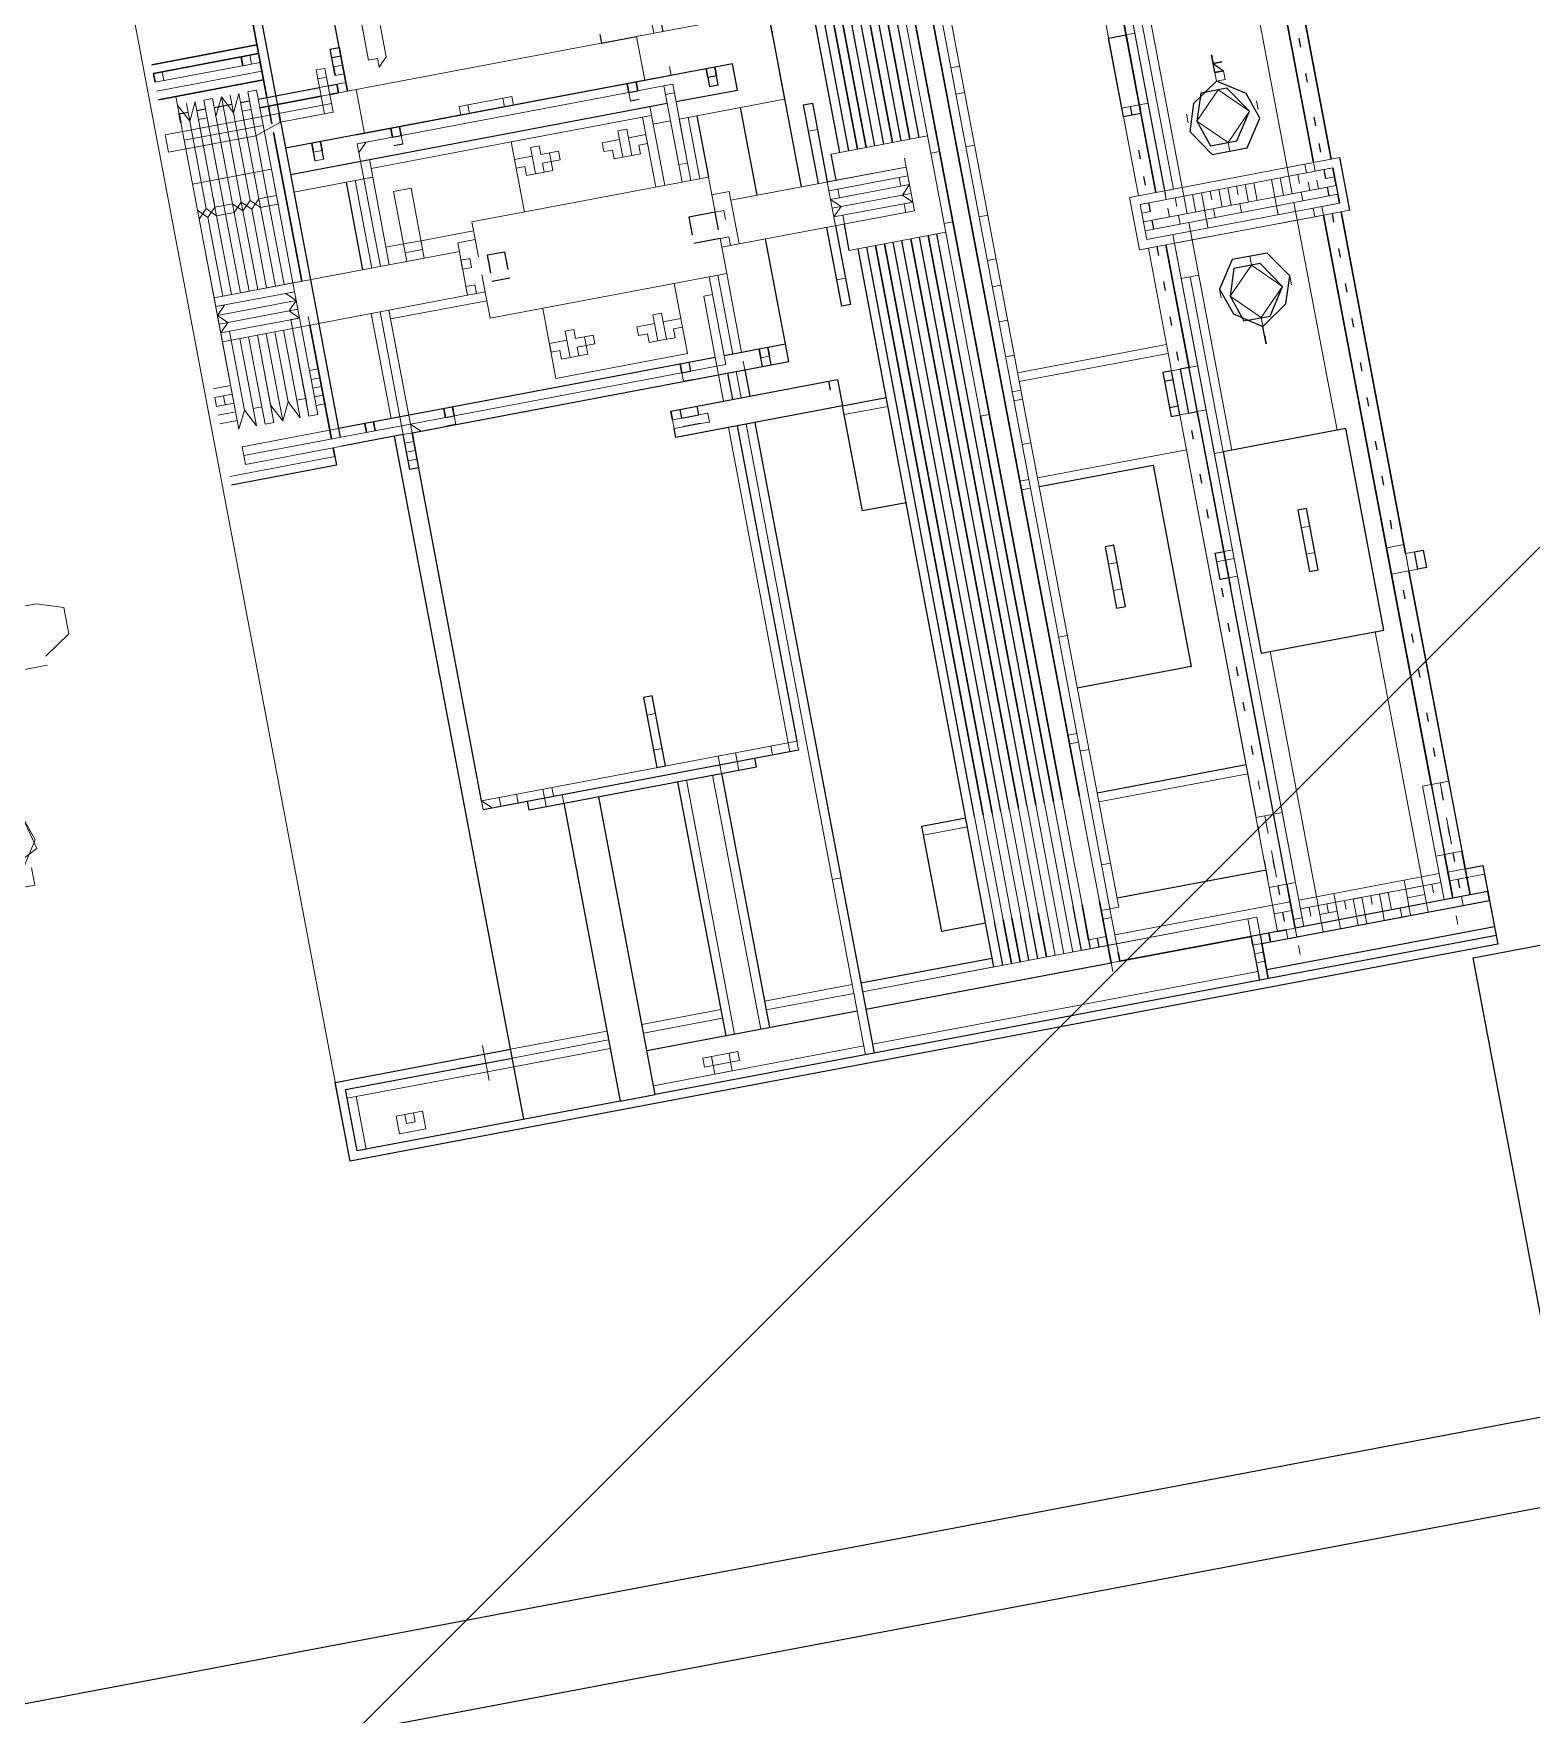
# Model space of a CAD drawing. Extents: x 407440 to 411585, y 6041728 to 6045069.
# Drawn here: x 408256.49 to 408266.14, y 6044175 to 6044185.83 of the extents above; entities that cross this region are included whole.
import ezdxf

# ---------------------------------------------------------------- set-up
doc = ezdxf.new("R2010")
doc.units = 0
doc.header["$LTSCALE"] = 5
doc.linetypes.add('foc-TIELINE', pattern=[1.875, 1.25, -0.625])
doc.layers.add('P-PROPOSED-EXISTING-H', color=59, linetype='Continuous')
doc.layers.add('T-TIE', color=201, linetype='foc-TIELINE')

# ---------------------------------------------------------------- blocks, each defined once
blk = doc.blocks.new('P-RIG-877')
at = {"layer": 'T-TIE', "linetype": 'ByBlock', "lineweight": 25}
for points in [[(12.204, -23.5585), (12.0892, -23.5585), (12.0892, -18.5069), (11.4922, -18.5069), (11.4922, -18.2429), (11.4118, -18.1625), (11.4922, -18.2314), (11.4922, -18.3921), (12.204, -18.3921), (12.204, -23.6044), (12.2155, -23.6044), (12.1351, -23.6388), (12.1237, -23.6388), (12.4107, -24.408), (12.3992, -24.408)], [(10.5163, -18.484), (10.4475, -18.484)], [(11.4118, -18.771), (11.4692, -18.771), (11.4233, -18.771), (11.4233, -18.4725), (11.4118, -18.4725), (11.4233, -18.4725), (11.4692, -18.4725), (11.4692, -19.5746), (11.0789, -19.5746)], [(11.3774, -18.4955), (11.3774, -18.4725), (11.4807, -18.4725), (11.4807, -19.9765), (11.3774, -19.9765), (11.3774, -19.7469)], [(11.4118, -18.4725), (11.4118, -18.7251)], [(11.4578, -18.4725), (11.4578, -18.771)], [(10.2982, -18.5069), (10.2867, -18.5069)], [(10.3441, -18.5069), (10.3327, -18.5069)], [(10.4015, -18.5069), (10.3901, -18.5069)], [(10.436, -18.5069), (10.4245, -18.5069)], [(10.4819, -18.4955), (10.4589, -18.4955), (10.5049, -18.4955), (10.4934, -18.4955)], [(10.4704, -18.5069), (10.4589, -18.5069)], [(10.4934, -18.5069), (10.4819, -18.5069)], [(10.5278, -18.5069), (10.5163, -18.5069)], [(10.5738, -18.5069), (10.5623, -18.5069)], [(10.6197, -18.5069), (10.6082, -18.5069)], [(10.6656, -18.5069), (10.6541, -18.5069)], [(10.723, -18.5069), (10.7115, -18.5069)], [(10.7689, -18.5069), (10.7574, -18.5069)], [(10.8263, -18.5069), (10.8148, -18.5069)], [(10.8723, -18.5069), (10.8608, -18.5069)], [(10.9297, -18.5069), (10.9182, -18.5069)], [(11.2626, -18.4955), (10.9871, -18.4955), (11.4118, -18.4955), (11.4118, -18.5069)], [(11.0215, -18.5069), (11.01, -18.5069)], [(11.0789, -18.5069), (11.0674, -18.5069)], [(11.1248, -18.5069), (11.1133, -18.5069)], [(11.1822, -18.5069), (11.1708, -18.5069)], [(11.2282, -18.5069), (11.2167, -18.5069)], [(11.2856, -18.5069), (11.2741, -18.5069)], [(11.3315, -18.5069), (11.32, -18.5069)], [(11.4118, -18.4955), (11.3544, -18.4955)], [(11.3659, -18.5069), (11.3544, -18.5069)], [(11.4004, -18.5069), (11.3889, -18.5069)], [(9.4142, -18.5184), (9.3568, -18.5184), (10.4475, -18.5184), (9.506, -18.5184)], [(11.2626, -18.5184), (10.5163, -18.5184), (11.4118, -18.5184), (11.3544, -18.5184)], [(10.2982, -18.6103), (10.2982, -18.6217), (10.2982, -18.6103)], [(10.2982, -18.6103), (10.2982, -18.6217), (10.2982, -18.6103)], [(10.3097, -18.6103), (10.3097, -18.6217), (10.3097, -18.6103)], [(10.6541, -18.6217), (10.6426, -18.6217)], [(10.6656, -18.6217), (10.6541, -18.6217), (10.6656, -18.6217)], [(9.6209, -18.7251), (10.2408, -18.7251), (10.2293, -18.7251), (10.3441, -18.7251), (10.4475, -18.7251), (9.3568, -18.7251), (9.4142, -18.7251)], [(10.3327, -18.7251), (10.3441, -18.7251), (10.3441, -18.748), (10.2408, -18.748), (10.2408, -18.7251)], [(11.3544, -18.7251), (11.4118, -18.7251), (10.5163, -18.7251), (10.6771, -18.7251), (10.6771, -18.7366), (10.7345, -18.7366), (10.7345, -18.7251), (10.9182, -18.7251), (10.9067, -18.7251)], [(10.6656, -18.7251), (10.6541, -18.7251)], [(10.7345, -18.7251), (10.746, -18.7251), (10.6656, -18.7251), (10.6771, -18.7251)], [(11.1937, -18.7251), (10.9526, -18.7251)], [(10.3441, -18.7366), (10.3327, -18.7366)], [(10.4015, -18.7366), (10.3901, -18.7366)], [(10.436, -18.7366), (10.4245, -18.7366)], [(10.4704, -18.7366), (10.4589, -18.7366)], [(10.4934, -18.7366), (10.4819, -18.7366)], [(10.5278, -18.7366), (10.5163, -18.7366)], [(10.5738, -18.7366), (10.5623, -18.7366)], [(10.6197, -18.7366), (10.6082, -18.7366)], [(10.6656, -18.7366), (10.6541, -18.7366)], [(10.7689, -18.7366), (10.7574, -18.7366)], [(10.8263, -18.7366), (10.8148, -18.7366)], [(10.8723, -18.7366), (10.8608, -18.7366)], [(10.9297, -18.7366), (10.9182, -18.7366)], [(10.9756, -18.7366), (10.9641, -18.7366)], [(11.0215, -18.7366), (11.01, -18.7366)], [(11.0789, -18.7366), (11.0674, -18.7366)], [(11.1248, -18.7366), (11.1133, -18.7366)], [(11.1822, -18.7366), (11.1708, -18.7366)], [(11.3315, -18.7366), (11.32, -18.7366)], [(11.3659, -18.7366), (11.3544, -18.7366)], [(11.4004, -18.7366), (11.3889, -18.7366)], [(11.4118, -18.748), (11.4118, -18.7366), (11.4118, -18.9547), (11.4118, -18.7825), (11.4692, -18.7825)], [(10.6886, -18.7595), (10.6886, -18.748)], [(10.723, -18.7595), (10.723, -18.748)], [(11.1937, -18.748), (11.1937, -18.9432)], [(11.3315, -18.748), (11.3315, -18.9432)], [(11.4233, -18.771), (11.4692, -18.771)], [(10.7919, -18.9432), (10.7919, -18.794), (11.0559, -18.794), (11.0559, -18.9432)], [(9.3912, -18.9776), (9.3683, -18.9776), (9.3683, -18.9891), (11.1937, -18.9891), (9.3912, -18.9891)], [(11.3889, -18.9662), (11.3774, -18.9662)], [(11.3889, -18.9776), (11.3774, -18.9776)], [(11.4118, -19.2876), (11.4118, -18.9662)], [(11.3774, -18.9891), (11.3315, -18.9891), (11.3889, -18.9891)], [(11.3889, -19.0006), (11.3315, -19.0006)], [(10.3212, -19.0351), (9.3683, -19.0351), (9.3683, -19.0236), (10.3212, -19.0236), (9.3683, -19.0236), (9.3683, -19.0121), (10.3212, -19.0121)], [(11.1937, -19.0121), (10.4475, -19.0121)], [(11.1937, -19.0351), (10.4475, -19.0351)], [(10.3212, -19.0695), (9.3683, -19.0695), (9.3683, -19.058), (10.3212, -19.058)], [(11.1937, -19.058), (10.4475, -19.058)], [(11.1937, -19.0695), (10.4475, -19.0695)], [(11.3889, -19.058), (11.3315, -19.058)], [(11.3889, -19.0695), (11.3315, -19.0695)], [(10.3212, -19.1154), (9.3683, -19.1154), (9.3683, -19.1039), (10.3212, -19.1039)], [(11.1937, -19.1039), (10.4475, -19.1039)], [(11.3889, -19.1039), (11.3315, -19.1039)], [(10.3556, -19.1269), (10.3212, -19.1269)], [(10.4475, -19.1269), (10.413, -19.1269)], [(11.3889, -19.1154), (10.4475, -19.1154)], [(10.7804, -19.1154), (10.7804, -19.1728), (10.6426, -19.1728), (10.6426, -19.1154)], [(11.3315, -19.1154), (11.3315, -19.1728), (11.1937, -19.1728), (11.1937, -19.1154)], [(11.3774, -19.2876), (11.3774, -19.1154)], [(10.3556, -19.1499), (10.2523, -19.1499), (10.2523, -19.1384), (10.3556, -19.1384)], [(10.413, -19.1384), (10.5163, -19.1384), (10.5163, -19.1499), (10.413, -19.1499)], [(9.9882, -19.1728), (10.3556, -19.1728)], [(10.6082, -19.391), (10.6197, -19.391), (10.6082, -19.391), (10.6082, -19.1728), (10.6426, -19.1728), (10.6426, -19.391), (10.6312, -19.391)], [(10.6197, -19.1843), (10.6082, -19.1843)], [(10.2178, -19.3106), (10.2178, -19.2302), (10.1834, -19.2302), (10.1834, -19.8157)], [(10.3556, -19.2302), (10.2408, -19.2302)], [(10.5738, -19.7239), (10.5738, -19.2302), (10.413, -19.2302)], [(10.5508, -19.2302), (10.5508, -19.3106)], [(10.5738, -19.2647), (10.5623, -19.2647), (10.5508, -19.2647)], [(10.5738, -19.2532), (10.5623, -19.2532)], [(10.2408, -19.2876), (10.3212, -19.2876)], [(10.3901, -19.2876), (10.3671, -19.2876), (10.3671, -19.3221), (10.3901, -19.3221)], [(10.4015, -19.2876), (10.4015, -19.3221)], [(10.5738, -19.2876), (10.6082, -19.2876)], [(10.6426, -19.2876), (11.4692, -19.2876)], [(11.4118, -19.5746), (11.4118, -19.2991)], [(10.0916, -19.7354), (10.103, -19.7354), (10.0686, -19.7354), (10.0686, -19.7239), (10.126, -19.7239), (9.7012, -19.7239), (9.7012, -19.3106), (10.126, -19.3106)], [(10.2178, -19.8157), (10.2178, -19.3221)], [(10.5508, -19.3221), (10.5508, -19.8157), (10.5623, -19.8157)], [(10.5738, -19.3106), (10.6082, -19.3106)], [(10.6426, -19.3106), (11.0559, -19.3106)], [(11.0674, -19.7239), (11.0674, -19.3106)], [(10.1145, -19.391), (10.126, -19.391), (10.126, -19.345)], [(10.1949, -19.368), (10.1834, -19.368)], [(10.1949, -19.368), (10.1949, -19.3565)], [(10.2064, -19.3565), (10.2064, -19.368)], [(10.5623, -19.3565), (10.5508, -19.3565)], [(10.5623, -19.3565), (10.5508, -19.3565)], [(10.5623, -19.368), (10.5508, -19.368)], [(10.5623, -19.368), (10.5623, -19.3565)], [(10.5738, -19.3565), (10.5738, -19.368)], [(10.6082, -19.3795), (10.6197, -19.3795), (10.6197, -19.3565), (10.6082, -19.3565)], [(10.6312, -19.3565), (10.6312, -19.3795)], [(11.0674, -19.6665), (11.0789, -19.6665), (11.0789, -19.368), (11.0674, -19.368)], [(11.0789, -19.4139), (11.4118, -19.4139)], [(11.0789, -19.4713), (11.4118, -19.4713)], [(10.3901, -19.5632), (10.3671, -19.5632), (10.3671, -19.5861), (10.3901, -19.5861)], [(10.4015, -19.5632), (10.4015, -19.5861)], [(11.0789, -19.6206), (11.4692, -19.6206), (11.4692, -19.5746)], [(11.4692, -19.6206), (11.4692, -19.965), (11.3889, -19.965), (11.3889, -19.7469)], [(10.1949, -19.6665), (10.1834, -19.6665)], [(10.1949, -19.678), (10.1949, -19.6665)], [(10.2064, -19.6665), (10.2064, -19.678)], [(10.5623, -19.678), (10.5623, -19.6665), (10.5508, -19.6665), (10.5623, -19.6665), (10.5508, -19.6665)], [(10.5738, -19.6665), (10.5738, -19.678)], [(9.9768, -19.7239), (9.9768, -19.8157), (10.3556, -19.8157), (10.5508, -19.8157)], [(10.0801, -19.7239), (10.0801, -19.7354)], [(10.1145, -19.7469), (10.1145, -19.7354), (10.126, -19.7354)], [(10.126, -19.7469), (10.126, -19.7354), (10.126, -19.7469)], [(11.0559, -19.7239), (10.5738, -19.7239), (10.6197, -19.7239), (10.6197, -19.7354), (10.5738, -19.7354), (10.5738, -19.8157)], [(10.1145, -19.8387), (10.1145, -19.7583)], [(10.3556, -19.7469), (10.2408, -19.7469)], [(11.4692, -19.7469), (10.5738, -19.7469)], [(10.2064, -19.7698), (10.1949, -19.7698), (10.1834, -19.7698), (10.1949, -19.7698), (10.1834, -19.7698)], [(10.2064, -19.7813), (10.1949, -19.7813), (10.1834, -19.7813), (10.1949, -19.7813)], [(10.5623, -19.7698), (10.5508, -19.7698)], [(10.0456, -19.8272), (10.0456, -19.965), (10.0456, -19.8272)], [(10.0571, -19.965), (10.0571, -19.8272), (10.0571, -19.965)], [(10.0801, -19.8272), (10.0686, -19.8272)], [(10.0916, -19.965), (10.0916, -19.8272), (10.0916, -19.965)], [(10.149, -19.8157), (10.1375, -19.8157)], [(10.5738, -19.8272), (10.5967, -19.8272), (10.5967, -19.965)], [(10.1145, -19.8617), (10.1145, -19.8502)], [(10.1145, -19.8961), (10.1145, -19.8731)], [(10.1145, -19.9191), (10.1145, -19.9076)], [(10.1145, -19.942), (10.126, -19.942), (10.1145, -19.942), (10.1145, -19.9305)]]:
    blk.add_lwpolyline(points, dxfattribs=at)
at = {"layer": 'T-TIE', "linetype": 'ByBlock', "lineweight": 18}
for points in [[(9.9653, -18.5529), (10.4475, -18.5529), (10.4475, -18.484)], [(10.4704, -18.6906), (10.4819, -18.6906), (10.4475, -18.6906), (10.4475, -18.7595), (10.5163, -18.7595), (10.5163, -18.484)], [(10.9641, -18.4955), (10.9641, -18.484)], [(10.9871, -18.4955), (10.9871, -18.484)], [(11.3889, -18.5184), (11.3889, -18.4725)], [(11.4463, -18.4725), (11.4348, -18.4725), (11.4233, -18.4725)], [(10.5049, -18.5069), (10.5049, -18.4955), (10.5049, -18.748), (10.4934, -18.748), (10.4934, -18.4955), (10.4819, -18.4955), (10.4819, -18.748), (10.4589, -18.748), (10.4589, -18.4955), (10.4589, -18.5069), (10.4704, -18.5069), (10.4704, -18.4955), (10.4589, -18.4955)], [(10.4819, -18.5069), (10.4934, -18.5069), (10.4934, -18.4955)], [(10.9871, -18.5184), (10.9871, -18.4955), (10.9526, -18.4955), (10.9526, -18.5184)], [(11.2626, -18.4955), (11.2626, -18.5299), (11.4118, -18.5299), (11.3889, -18.5299), (11.3774, -18.5299), (11.3774, -18.5529), (11.3774, -18.5299), (11.3774, -18.5529), (11.3774, -18.6906), (11.0559, -18.6906)], [(11.2741, -18.5069), (11.2626, -18.5069)], [(11.2741, -18.4955), (11.2856, -18.4955)], [(11.3315, -18.5069), (11.343, -18.5069), (11.32, -18.5069), (11.3085, -18.5069)], [(11.32, -18.4955), (11.343, -18.4955)], [(11.3544, -18.5299), (11.3544, -18.4955)], [(11.3659, -18.5184), (11.3774, -18.5184), (11.3774, -18.4955)], [(11.4118, -18.4955), (11.3659, -18.4955)], [(11.3889, -18.4955), (11.3774, -18.4955), (11.3889, -18.4955), (11.3889, -18.5184), (11.4004, -18.5184)], [(11.4118, -18.4955), (11.4118, -18.5184)], [(11.4118, -18.5069), (11.4233, -18.5069), (11.4118, -18.5069)], [(10.4589, -18.5184), (9.506, -18.5184), (9.3568, -18.5184), (9.3568, -18.7136), (9.3683, -18.7136)], [(9.4142, -18.5184), (10.4475, -18.5184), (10.4475, -18.7136), (10.3327, -18.7136), (10.3327, -18.7251), (10.3327, -18.7136), (10.3327, -18.748)], [(10.4589, -18.5299), (10.4475, -18.5299), (10.4475, -18.7136), (10.4589, -18.7136), (9.506, -18.7136), (9.4946, -18.7136)], [(10.4819, -18.5184), (10.4704, -18.5184)], [(10.4819, -18.5299), (10.4704, -18.5299)], [(11.3544, -18.5184), (11.2626, -18.5184), (10.5049, -18.5184)], [(10.6771, -18.7251), (10.6771, -18.7136), (10.6771, -18.7251), (10.6771, -18.7136), (10.5163, -18.7136), (10.5163, -18.5184), (11.3544, -18.5184), (11.4004, -18.5184), (11.3889, -18.5184)], [(11.4233, -18.6906), (11.4118, -18.6906), (11.4004, -18.6906), (11.3889, -18.6906), (11.4004, -18.6906), (11.3889, -18.6906), (11.3774, -18.6906), (11.3774, -18.5529), (11.3889, -18.5529), (11.3774, -18.5529), (11.3774, -18.5299)], [(11.3889, -18.7136), (11.4118, -18.7136), (11.4118, -18.5184), (11.4118, -18.7251), (11.4233, -18.7251)], [(11.3889, -18.5299), (11.3889, -18.5529), (11.3889, -18.6906)], [(11.4463, -18.5184), (11.4348, -18.5184)], [(10.4704, -18.5414), (10.4589, -18.5414)], [(10.4934, -18.5414), (10.4819, -18.5414)], [(11.4004, -18.5414), (11.3889, -18.5414)], [(10.436, -18.5529), (10.4589, -18.5529), (10.4589, -18.5758)], [(10.4475, -18.5758), (10.4475, -18.5529), (10.4819, -18.5529), (10.4704, -18.5529)], [(10.4589, -18.5643), (10.4819, -18.5643)], [(10.4934, -18.5529), (10.5163, -18.5529), (10.7919, -18.5529)], [(10.5049, -18.5529), (10.5278, -18.5529), (10.5163, -18.5529)], [(10.5163, -18.5529), (10.5163, -18.5758), (10.5163, -18.5529)], [(11.0559, -18.5529), (11.3774, -18.5529), (11.3889, -18.5529), (11.3889, -18.5758), (11.4004, -18.5758), (11.3889, -18.5758), (11.3774, -18.5758), (11.3889, -18.5758), (11.4004, -18.5758), (11.3889, -18.5758), (11.4004, -18.5758), (11.3889, -18.5758), (11.4004, -18.5758), (11.4118, -18.5758), (11.4233, -18.5758)], [(11.3889, -18.5529), (11.4004, -18.5529), (11.3889, -18.5529)], [(11.4004, -18.5758), (11.4004, -18.5529), (11.3889, -18.5529), (11.4004, -18.5529), (11.4118, -18.5529), (11.4233, -18.5529)], [(11.3889, -18.5643), (11.3889, -18.5643)], [(11.4004, -18.5643), (11.4004, -18.5643)], [(10.3671, -18.5758), (10.3556, -18.5758)], [(10.3671, -18.5873), (10.3671, -18.5873)], [(10.4704, -18.5758), (10.4589, -18.5758), (10.4589, -18.6677), (10.4589, -18.6906), (10.436, -18.6906), (10.4245, -18.6906)], [(10.4589, -18.5758), (10.5049, -18.5758), (10.4589, -18.5758)], [(10.5049, -18.5758), (10.4934, -18.5758), (10.4819, -18.5758)], [(10.5967, -18.5758), (10.5852, -18.5758)], [(10.5967, -18.5873), (10.5967, -18.5873)], [(11.4233, -18.5873), (11.4118, -18.5873)], [(10.3097, -18.6103), (10.3212, -18.6103), (10.3212, -18.6217), (10.3097, -18.6217), (10.3212, -18.6217), (10.3097, -18.6217)], [(10.4819, -18.5988), (10.4589, -18.5988)], [(10.4589, -18.6103), (10.4819, -18.6103)], [(10.9067, -18.6217), (10.9067, -18.6103)], [(10.9411, -18.6217), (10.9411, -18.6103)], [(11.4233, -18.6103), (11.4118, -18.6103), (11.3889, -18.6103), (11.3889, -18.5988), (11.4118, -18.5988)], [(10.2982, -18.6217), (10.3212, -18.6217), (10.2982, -18.6217)], [(10.3327, -18.6217), (10.3327, -18.6217)], [(10.4015, -18.6217), (10.4015, -18.6217)], [(10.4704, -18.6217), (10.4589, -18.6217)], [(10.4819, -18.6332), (10.4589, -18.6332)], [(10.4934, -18.6217), (10.4819, -18.6217)], [(10.5623, -18.6217), (10.5623, -18.6217)], [(10.6312, -18.6217), (10.6312, -18.6217)], [(10.6426, -18.6217), (10.6541, -18.6217), (10.6426, -18.6217)], [(10.6656, -18.6217), (10.6426, -18.6217), (10.6656, -18.6217)], [(11.4004, -18.6217), (11.3889, -18.6217)], [(11.4233, -18.6447), (11.4118, -18.6447), (11.3889, -18.6447), (11.3889, -18.6332), (11.4118, -18.6332), (11.4233, -18.6332)], [(10.3671, -18.6562), (10.3671, -18.6562)], [(10.4589, -18.6447), (10.4819, -18.6447)], [(10.4704, -18.6562), (10.4589, -18.6562)], [(10.4934, -18.6562), (10.4819, -18.6562)], [(10.5967, -18.6562), (10.5967, -18.6562)], [(11.4004, -18.6562), (11.3889, -18.6562)], [(10.3671, -18.6677), (10.3556, -18.6677)], [(10.4475, -18.6906), (10.4475, -18.6677)], [(10.4589, -18.6677), (10.5049, -18.6677), (10.4589, -18.6677)], [(10.4819, -18.6791), (10.4589, -18.6791)], [(10.5049, -18.6677), (10.4934, -18.6677)], [(10.5163, -18.6677), (10.5163, -18.6906), (10.5163, -18.6677)], [(10.5967, -18.6677), (10.5852, -18.6677)], [(11.3774, -18.6677), (11.3889, -18.6677), (11.3889, -18.6906), (11.3774, -18.6906), (11.3774, -18.7136), (11.3889, -18.7136), (11.3889, -18.6906), (11.3774, -18.6906), (11.3889, -18.6906), (11.3774, -18.6906), (11.3774, -18.7136)], [(11.4233, -18.6677), (11.4118, -18.6677), (11.4004, -18.6677), (11.3889, -18.6677), (11.4004, -18.6677), (11.4004, -18.6906)], [(11.3889, -18.6677), (11.4004, -18.6677), (11.3889, -18.6677)], [(11.3889, -18.6791), (11.4004, -18.6791)], [(11.3889, -18.6791), (11.3889, -18.6791)], [(11.4004, -18.6791), (11.4004, -18.6791)], [(10.4475, -18.7021), (10.2178, -18.7021), (10.2178, -18.7136), (10.4475, -18.7136), (10.4475, -18.6906), (9.9653, -18.6906)], [(10.4704, -18.7021), (10.4589, -18.7021)], [(10.4934, -18.7021), (10.4819, -18.7021)], [(10.5623, -18.6906), (10.5623, -18.7136), (10.7919, -18.7136), (10.7919, -18.6906), (10.4934, -18.6906)], [(10.5163, -18.6906), (10.5278, -18.6906), (10.5049, -18.6906)], [(10.5623, -18.7021), (10.7919, -18.7021)], [(11.3774, -18.6906), (11.3774, -18.7136), (11.3774, -18.6906)], [(11.4004, -18.7021), (11.3889, -18.7021)], [(10.2408, -18.748), (10.2408, -18.7136), (10.2408, -18.7251), (10.2408, -18.7136), (9.6209, -18.7136), (9.6209, -18.7251), (9.6209, -18.7136), (9.5864, -18.7136), (9.5864, -18.7251), (9.5864, -18.7136), (9.5175, -18.7136), (9.5175, -18.7251), (9.5175, -18.748)], [(10.5049, -18.7136), (10.5163, -18.7136), (10.5049, -18.7136), (11.2626, -18.7136), (11.2626, -18.748), (10.7345, -18.748), (11.4118, -18.748), (11.3544, -18.748)], [(10.9182, -18.7251), (10.9182, -18.7136), (10.7345, -18.7136), (10.7345, -18.7251), (10.7345, -18.7136), (10.7345, -18.7251)], [(10.9297, -18.7366), (10.9297, -18.7136)], [(10.9297, -18.7251), (10.9297, -18.7136), (10.9526, -18.7136), (10.9526, -18.7251), (10.9526, -18.7136), (11.3544, -18.7136), (11.3544, -18.748), (11.4118, -18.748), (11.4118, -18.7251)], [(10.9526, -18.7366), (10.9526, -18.7136)], [(11.3889, -18.7251), (11.4004, -18.7251), (11.3544, -18.7251), (11.2626, -18.7251), (11.1937, -18.7251)], [(11.2626, -18.7136), (11.4118, -18.7136)], [(11.3774, -18.9547), (11.3774, -18.748), (11.3774, -18.7251)], [(11.4004, -18.7136), (11.4004, -18.7251), (11.3889, -18.7251), (11.3889, -18.748)], [(11.4463, -18.7251), (11.4348, -18.7251)], [(9.506, -18.7366), (9.506, -18.748), (10.4475, -18.748), (9.506, -18.748), (10.4475, -18.748)], [(10.5049, -18.7366), (10.5049, -18.748), (10.4589, -18.748)], [(10.4819, -18.7366), (10.4934, -18.7366), (10.4934, -18.748), (10.4819, -18.748)], [(10.5163, -18.748), (10.6771, -18.748), (10.5163, -18.748), (10.6771, -18.748), (10.6771, -18.7366)], [(11.2626, -18.748), (10.7345, -18.748), (10.7345, -18.7366)], [(11.2282, -18.7366), (11.2167, -18.7366)], [(11.2856, -18.7366), (11.2741, -18.7366), (11.2626, -18.7366)], [(11.32, -18.7366), (11.343, -18.7366), (11.3315, -18.7366), (11.32, -18.7366), (11.3085, -18.7366)], [(11.4118, -18.7366), (11.4233, -18.7366)], [(10.6426, -18.9432), (10.6426, -18.748)], [(10.6541, -18.9432), (10.6541, -18.748)], [(10.6886, -18.7595), (10.6886, -18.748)], [(10.723, -18.7595), (10.723, -18.748)], [(11.2052, -18.748), (11.2052, -18.9432)], [(11.2856, -18.748), (11.2741, -18.748)], [(11.343, -18.748), (11.32, -18.748)], [(11.3315, -18.748), (11.3315, -18.9432)], [(11.4118, -18.771), (11.3889, -18.771), (11.3889, -18.7825), (11.4118, -18.7825), (11.4004, -18.7825)], [(11.3889, -18.9547), (11.3889, -18.7825), (11.3889, -19.2876), (11.3889, -19.1154)], [(11.4348, -18.771), (11.4463, -18.771), (11.4463, -18.7825), (11.4463, -18.771), (11.4348, -18.771), (11.4233, -18.771), (11.4233, -18.7825)], [(11.4233, -18.771), (11.4348, -18.771), (11.4348, -18.7825)], [(11.4578, -19.2876), (11.4578, -18.7825)], [(10.9067, -18.8743), (10.9067, -18.8628)], [(10.9411, -18.8743), (10.9411, -18.8628)], [(10.7345, -18.9547), (10.7345, -18.9432), (9.4257, -18.9432)], [(10.7689, -18.9662), (10.7804, -18.9662), (10.7919, -18.9662), (10.7804, -18.9662), (10.7689, -18.9662), (10.7804, -18.9662), (10.7804, -18.9547), (10.7689, -18.9547), (10.7804, -18.9547), (9.9882, -18.9547), (9.9768, -18.9547), (9.9768, -18.9662), (9.9882, -18.9662), (9.9768, -18.9662), (9.9653, -18.9662)], [(10.2408, -18.9432), (10.2408, -18.9547)], [(10.2753, -18.9432), (10.2753, -18.9547)], [(10.3441, -18.9547), (10.3441, -18.9432)], [(10.436, -18.9547), (10.436, -18.9432)], [(10.4934, -18.9432), (10.4934, -18.9547)], [(10.5278, -18.9432), (10.5278, -18.9547)], [(10.5738, -18.9432), (10.5738, -18.9547)], [(10.6197, -18.9547), (10.6197, -18.9432)], [(10.6656, -18.9547), (10.6656, -18.9432)], [(10.6771, -18.9432), (10.6771, -18.9547)], [(10.7345, -18.9432), (11.343, -18.9432), (11.343, -18.9547), (11.1248, -18.9547), (11.1248, -18.9662), (11.1133, -18.9662), (11.1133, -18.9547), (10.7919, -18.9547), (10.7804, -18.9547)], [(10.9871, -18.9547), (10.9871, -18.9432)], [(11.1248, -18.9547), (11.1133, -18.9547), (11.1019, -18.9547), (11.1133, -18.9547), (11.1248, -18.9547), (11.1248, -18.9662), (11.1248, -18.9547), (11.1133, -18.9547), (11.1133, -18.9662), (11.1248, -18.9662), (11.1133, -18.9662), (11.1019, -18.9662), (11.1133, -18.9662), (11.1019, -18.9662)], [(11.1363, -18.9432), (11.1363, -18.9547)], [(11.2856, -18.9432), (11.2856, -18.9547)], [(11.343, -18.9662), (11.3544, -18.9662), (11.343, -18.9662), (11.3315, -18.9662), (11.343, -18.9662), (11.343, -18.9547), (11.3544, -18.9547), (11.343, -18.9547), (11.3544, -18.9547), (11.3544, -18.9662), (11.343, -18.9662), (11.343, -18.9547), (11.343, -18.9662), (11.3544, -18.9662), (11.3544, -18.9547), (11.4118, -18.9547), (11.4118, -19.2876)], [(11.3544, -18.9547), (11.343, -18.9547), (11.3315, -18.9547)], [(11.3889, -19.0006), (11.3889, -18.9432)], [(11.1248, -18.9662), (11.1133, -18.9662)], [(11.1937, -18.9662), (11.3315, -18.9662), (11.1937, -18.9662)], [(11.3774, -18.9662), (11.3889, -18.9662), (11.3774, -18.9662), (11.3774, -18.9891), (11.3774, -18.9662), (11.3659, -18.9662)], [(11.4233, -18.9662), (11.3659, -18.9662)], [(10.0916, -18.9891), (10.0916, -19.0006), (10.3441, -19.0006), (10.3441, -18.9891)], [(10.3212, -19.1269), (10.3212, -19.0006)], [(10.3441, -19.0006), (10.6771, -19.0006), (10.6886, -19.0006), (10.6886, -18.9891)], [(10.436, -19.0006), (10.436, -18.9891)], [(10.4475, -19.1269), (10.4475, -19.0006)], [(11.3889, -19.0006), (11.1937, -19.0006), (11.3315, -19.0006)], [(11.3889, -19.0121), (11.1937, -19.0121)], [(10.3556, -19.1269), (10.3556, -19.1384), (10.3556, -19.0351), (10.3441, -19.0351)], [(10.413, -19.0351), (10.3556, -19.0351), (10.413, -19.0351)], [(10.3556, -19.0465), (10.3556, -19.0351), (10.3556, -19.2647)], [(10.413, -19.1269), (10.4015, -19.1269), (10.4015, -19.1384), (10.3901, -19.1269), (10.3786, -19.1384), (10.3786, -19.1269), (10.3671, -19.1269), (10.3671, -19.1384), (10.3671, -19.0351), (10.3671, -19.0465), (10.3786, -19.0465), (10.3786, -19.0351), (10.3901, -19.0465), (10.4015, -19.0351), (10.4015, -19.0465), (10.413, -19.0465)], [(10.3671, -19.0351), (10.3671, -19.1384)], [(10.3786, -19.1384), (10.3786, -19.0351), (10.3786, -19.1384)], [(10.3786, -19.1384), (10.3786, -19.0351)], [(10.3901, -19.0351), (10.3901, -19.1384), (10.3901, -19.0351)], [(10.4015, -19.1384), (10.4015, -19.0351), (10.4015, -19.1384)], [(10.413, -19.1384), (10.4015, -19.1384), (10.4015, -19.0351)], [(10.413, -19.2647), (10.413, -19.0351)], [(11.3889, -19.0351), (11.1937, -19.0351)], [(11.3315, -19.0465), (11.1937, -19.0465), (11.3315, -19.0465)], [(11.3315, -19.058), (11.1937, -19.058)], [(11.3315, -19.0695), (11.1937, -19.0695)], [(11.3315, -19.081), (11.1937, -19.081), (11.3315, -19.081)], [(11.3315, -19.0925), (11.1937, -19.0925), (11.3315, -19.0925)], [(11.3315, -19.1039), (11.1937, -19.1039)], [(10.6541, -19.1728), (10.6541, -19.1154)], [(10.7804, -19.1728), (10.7804, -19.1154)], [(11.2052, -19.1154), (11.2052, -19.1728)], [(11.3315, -19.1154), (11.3315, -19.1728)], [(10.2867, -19.1499), (10.2867, -19.1384)], [(10.3556, -19.1384), (10.3441, -19.1384)], [(10.413, -19.1384), (10.3556, -19.1384), (10.413, -19.1384)], [(10.4819, -19.1499), (10.4819, -19.1384)], [(10.1604, -19.1728), (10.126, -19.1728), (10.126, -19.1843), (10.126, -19.345), (10.1834, -19.345)], [(10.2408, -19.3106), (10.3212, -19.3106), (10.2408, -19.3106), (10.2408, -19.1843), (10.2408, -19.1728), (10.2064, -19.1728)], [(10.2178, -19.2302), (10.2178, -19.3106)], [(10.5508, -19.3106), (10.5508, -19.2302)], [(10.6082, -19.2991), (10.5738, -19.2991), (10.5738, -19.2302)], [(10.1949, -19.2647), (10.1834, -19.2647)], [(10.3441, -19.2876), (10.3441, -19.2647), (10.413, -19.2647), (10.413, -19.2876), (10.413, -19.2761), (10.4015, -19.2761), (10.4015, -19.2876), (10.4475, -19.2876), (10.4475, -19.5976), (10.3901, -19.5976)], [(10.3671, -19.5976), (10.3212, -19.5976), (10.3212, -19.2876), (10.3671, -19.2876), (10.3671, -19.2761), (10.3786, -19.2761), (10.3671, -19.2761)], [(10.4475, -19.2876), (10.5508, -19.2876)], [(10.5738, -19.2876), (10.5623, -19.2876)], [(11.2396, -19.2876), (11.2396, -19.2991)], [(10.3212, -19.2991), (10.2408, -19.2991)], [(10.5508, -19.2991), (10.4475, -19.2991)], [(11.4692, -19.2991), (10.6426, -19.2991)], [(11.3774, -19.4139), (11.3774, -19.2991)], [(11.3889, -19.4139), (11.3889, -19.2991)], [(11.4118, -19.5746), (11.4118, -19.2991)], [(11.4578, -19.5746), (11.4578, -19.2991)], [(9.9079, -19.3335), (9.9423, -19.3335), (9.9079, -19.3335), (9.9079, -19.368), (9.9423, -19.368), (9.9423, -19.3335), (9.9079, -19.3335), (9.9079, -19.3221), (10.126, -19.3221), (9.7127, -19.3221), (9.7127, -19.3106), (10.126, -19.3106), (9.7012, -19.3106), (9.7012, -19.7239), (10.126, -19.7239), (9.9423, -19.7239)], [(10.1834, -19.7239), (10.1834, -19.3106), (10.1719, -19.3106)], [(10.2064, -19.3221), (10.1949, -19.3221), (10.1949, -19.3106), (10.2064, -19.3106)], [(10.1949, -19.7124), (10.1949, -19.3221), (10.1949, -19.7124)], [(10.2178, -19.3221), (10.2178, -19.8157)], [(10.2408, -19.345), (10.2408, -19.3221), (10.3212, -19.3221)], [(11.0559, -19.3106), (10.6426, -19.3106), (11.0559, -19.3106), (11.0674, -19.3106), (11.0674, -19.7239), (11.0559, -19.7239), (10.5738, -19.7239), (10.5623, -19.7239), (10.5508, -19.7239), (10.413, -19.7239), (10.5623, -19.7239), (10.5623, -19.7124), (10.5623, -19.3221), (10.5508, -19.3221), (10.5508, -19.8157)], [(10.5738, -19.3221), (10.5738, -19.7124), (10.5623, -19.7239), (10.4704, -19.7239), (10.4245, -19.7239), (10.4245, -19.5976)], [(10.6082, -19.3221), (10.5738, -19.3221), (10.5623, -19.3221), (10.5623, -19.3106)], [(10.6426, -19.3221), (11.0559, -19.3221), (11.0445, -19.3221)], [(10.9871, -19.3106), (10.9756, -19.3106)], [(11.0559, -19.3221), (11.0559, -19.7124), (11.0559, -19.7239), (11.0674, -19.7124)], [(10.126, -19.345), (10.126, -19.7124)], [(10.2178, -19.345), (10.3212, -19.345)], [(10.2293, -19.3565), (10.2293, -19.345)], [(10.6197, -19.3565), (10.6197, -19.345), (10.6312, -19.345), (10.6312, -19.3565)], [(11.0674, -19.345), (11.0559, -19.345)], [(10.2064, -19.368), (10.1949, -19.368)], [(10.3212, -19.5287), (10.2293, -19.5287), (10.2293, -19.3565), (10.3212, -19.3565)], [(10.2523, -19.3795), (10.2638, -19.3795), (10.2753, -19.3795), (10.2753, -19.391), (10.2638, -19.391), (10.2523, -19.391), (10.2408, -19.391), (10.2408, -19.3795), (10.2523, -19.3795), (10.2523, -19.368), (10.2523, -19.3565), (10.2638, -19.3565), (10.2638, -19.368), (10.2753, -19.368), (10.2753, -19.3795)], [(10.4475, -19.3565), (10.5393, -19.3565), (10.5393, -19.5287), (10.4475, -19.5287)], [(10.4934, -19.3795), (10.4934, -19.368), (10.4934, -19.3565), (10.5049, -19.3565), (10.5049, -19.368), (10.5163, -19.368), (10.5163, -19.3795)], [(10.5738, -19.368), (10.5623, -19.368)], [(10.2523, -19.391), (10.2523, -19.4024), (10.2523, -19.4139), (10.2638, -19.4139), (10.2638, -19.4024), (10.2753, -19.4024), (10.2753, -19.391)], [(10.4934, -19.391), (10.4934, -19.4024), (10.4934, -19.4139), (10.5049, -19.4139), (10.5049, -19.4024), (10.5163, -19.4024), (10.5163, -19.391)], [(10.6312, -19.3795), (10.6312, -19.391), (10.6197, -19.391), (10.6082, -19.391)], [(10.6197, -19.391), (10.6197, -19.3795)], [(11.0789, -19.391), (11.0674, -19.391), (11.0559, -19.391)], [(11.0789, -19.4139), (11.0674, -19.4139), (11.0559, -19.4139)], [(11.0789, -19.4254), (11.4118, -19.4254)], [(11.0789, -19.4598), (11.4118, -19.4598)], [(10.2523, -19.4943), (10.2523, -19.4828), (10.2523, -19.4713), (10.2638, -19.4713), (10.2638, -19.4828), (10.2753, -19.4828), (10.2753, -19.4943)], [(10.4934, -19.4943), (10.4934, -19.4828), (10.4934, -19.4713), (10.5049, -19.4713), (10.5049, -19.4828), (10.5163, -19.4828), (10.5163, -19.4943)], [(10.9871, -19.4828), (10.9871, -19.4943)], [(11.033, -19.4828), (11.033, -19.4943)], [(11.3774, -19.5746), (11.3774, -19.4713)], [(11.3889, -19.5746), (11.3889, -19.4713)], [(10.1834, -19.5172), (10.1719, -19.5172), (10.1719, -19.5861), (10.1834, -19.5861)], [(10.2523, -19.5058), (10.2523, -19.5172), (10.2523, -19.5287), (10.2638, -19.5287), (10.2638, -19.5172), (10.2753, -19.5172), (10.2753, -19.5058)], [(10.4934, -19.5058), (10.4934, -19.5172), (10.4934, -19.5287), (10.5049, -19.5287), (10.5049, -19.5172), (10.5163, -19.5172), (10.5163, -19.5058)], [(10.1834, -19.5287), (10.1719, -19.5287)], [(10.2293, -19.7124), (10.2293, -19.5287)], [(10.1834, -19.5746), (10.1719, -19.5746)], [(11.0789, -19.5746), (11.4692, -19.5746)], [(10.3327, -19.5976), (10.3327, -19.6665)], [(10.413, -19.5976), (10.413, -19.6206), (10.3441, -19.6206), (10.3441, -19.5976)], [(10.3556, -19.6206), (10.3556, -19.942), (10.2523, -19.942), (10.2408, -19.9305), (10.126, -19.9305), (10.2408, -19.9305), (10.2523, -19.9191), (10.3556, -19.9191)], [(10.413, -19.6206), (10.413, -19.942), (10.5278, -19.942), (10.5049, -19.9305), (10.4934, -19.9305)], [(11.0674, -19.632), (11.0559, -19.632)], [(11.4692, -19.6206), (11.0789, -19.6206), (11.0674, -19.6206)], [(11.3774, -19.7469), (11.3774, -19.6206)], [(11.3889, -19.7469), (11.3889, -19.6206)], [(11.4004, -19.6206), (11.4004, -19.7469), (11.4004, -19.965)], [(11.0789, -19.6435), (11.0674, -19.6435), (11.0559, -19.6435)], [(10.2064, -19.6665), (10.1949, -19.6665)], [(10.3556, -19.6665), (10.2638, -19.6665), (10.2638, -19.6895), (10.3556, -19.6895)], [(10.413, -19.6895), (10.413, -19.6665)], [(10.5738, -19.6665), (10.5623, -19.6665)], [(11.0674, -19.678), (11.0559, -19.678)], [(10.3327, -19.6895), (10.3327, -19.7124)], [(10.1834, -19.7124), (10.126, -19.7124), (10.126, -19.7469), (10.1375, -19.7469), (10.1375, -19.7583), (10.126, -19.7583), (10.126, -19.7469)], [(10.2867, -19.7239), (10.2982, -19.7239), (10.2064, -19.7239), (10.1949, -19.7239), (10.1949, -19.7124), (10.2064, -19.7239), (10.3556, -19.7239), (10.2408, -19.7239)], [(10.3556, -19.7124), (10.2408, -19.7124), (10.2178, -19.7124)], [(10.2408, -19.8157), (10.2408, -19.7124)], [(11.0674, -19.7009), (11.0559, -19.7009)], [(10.0916, -19.7354), (10.0916, -19.7239)], [(10.1145, -19.7239), (10.103, -19.7239), (10.1145, -19.7239), (10.1145, -19.7354), (10.1145, -19.7469), (10.1145, -19.7583), (10.1145, -19.8387)], [(10.103, -19.7354), (10.103, -19.7239)], [(10.2408, -19.7354), (10.3556, -19.7354)], [(10.413, -19.7354), (10.5508, -19.7354), (10.5508, -19.942), (10.5623, -19.942), (10.5623, -19.7354), (10.5623, -19.942), (10.5738, -19.942), (10.5738, -19.7354), (10.5738, -19.8157)], [(10.436, -19.7239), (10.4245, -19.7239)], [(10.5393, -19.7239), (10.5278, -19.7239)], [(10.5738, -19.7239), (11.0559, -19.7239)], [(10.5852, -19.7354), (10.5852, -19.7239)], [(10.5967, -19.7354), (10.5967, -19.7239)], [(10.6082, -19.7239), (10.6082, -19.7354)], [(10.9871, -19.7239), (10.9756, -19.7239)], [(11.0674, -19.7239), (11.0559, -19.7239), (11.0445, -19.7239)], [(10.126, -19.7583), (10.1375, -19.7583), (10.149, -19.7583), (10.149, -19.8157), (10.149, -19.7469), (10.0916, -19.7469), (10.0916, -19.7583), (10.126, -19.7583), (10.126, -19.8157)], [(10.103, -19.7583), (10.103, -19.7469)], [(10.1375, -19.9535), (10.1375, -19.7583), (10.1375, -19.9535)], [(10.2408, -19.7469), (10.3556, -19.7469)], [(10.5738, -19.7469), (11.4692, -19.7469)], [(11.2396, -19.7469), (11.2282, -19.7469)], [(11.3889, -19.8157), (11.3889, -19.7583)], [(10.5508, -19.7698), (10.5623, -19.7698), (10.5508, -19.7698), (10.5623, -19.7698), (10.5623, -19.7813), (10.5508, -19.7813), (10.5623, -19.7813)], [(10.5738, -19.7813), (10.5738, -19.7698)], [(11.4118, -19.7813), (11.3659, -19.7813)], [(10.0571, -19.8272), (10.0456, -19.8272)], [(10.0801, -19.965), (10.0801, -19.8272), (10.0686, -19.8272), (10.0686, -19.965), (10.0686, -19.9535), (10.0571, -19.9535)], [(10.0571, -19.8272), (10.0571, -19.965), (10.0571, -19.8272)], [(10.0801, -19.8272), (10.0801, -19.965), (10.0801, -19.8272)], [(10.1604, -19.8502), (10.149, -19.8157), (10.1604, -19.8502)], [(10.2293, -19.8272), (10.2178, -19.8272)], [(10.2523, -19.8272), (10.2408, -19.8272)], [(10.2867, -19.8272), (10.2753, -19.8272)], [(10.413, -19.8272), (10.4015, -19.8272)], [(10.4704, -19.8387), (10.4704, -19.8272), (10.4704, -19.8387)], [(10.4819, -19.8272), (10.4819, -19.8387)], [(10.4934, -19.8272), (10.4934, -19.8387)], [(10.5049, -19.8387), (10.5049, -19.8272)], [(10.5163, -19.8272), (10.5163, -19.8387)], [(10.5852, -19.8272), (10.5852, -19.965)], [(10.0571, -19.8387), (10.0686, -19.8387), (10.0686, -19.8502)], [(10.126, -19.8502), (10.103, -19.8502), (10.103, -19.8387), (10.2408, -19.8387), (10.3556, -19.8387), (10.3556, -19.942), (10.3556, -19.9305)], [(10.103, -19.8502), (10.2408, -19.8502), (10.126, -19.8502), (10.126, -19.8617), (10.103, -19.8617), (10.126, -19.8731), (10.1145, -19.8731), (10.103, -19.8731)], [(10.1145, -19.8502), (10.1145, -19.8617)], [(10.1375, -19.965), (10.1604, -19.965), (10.1604, -19.8502), (10.1604, -19.965)], [(10.2523, -19.8387), (10.2523, -19.8502), (10.2408, -19.8502), (10.2408, -19.8617), (10.2293, -19.8617)], [(10.2408, -19.8617), (10.2523, -19.8617), (10.2523, -19.8502), (10.2408, -19.8502), (10.2408, -19.8387)], [(10.413, -19.8387), (10.3556, -19.8387), (10.413, -19.8387)], [(10.3556, -19.8502), (10.3556, -19.8387)], [(10.5278, -19.8502), (10.5278, -19.8387), (10.413, -19.8387), (10.4015, -19.8387), (10.4015, -19.942), (10.413, -19.942), (10.3556, -19.942)], [(10.413, -19.9305), (10.4015, -19.9305), (10.4015, -19.942), (10.3901, -19.9305), (10.3786, -19.942), (10.3671, -19.9305), (10.3671, -19.942), (10.3671, -19.8387), (10.3671, -19.8502), (10.3786, -19.8387), (10.3901, -19.8502), (10.4015, -19.8387), (10.4015, -19.8502), (10.413, -19.8502)], [(10.3671, -19.8387), (10.3671, -19.942), (10.3671, -19.8387)], [(10.3786, -19.942), (10.3786, -19.8387), (10.3786, -19.942)], [(10.3901, -19.8387), (10.3901, -19.942), (10.3901, -19.8387)], [(10.4015, -19.942), (10.4015, -19.8387), (10.4015, -19.942)], [(10.5049, -19.8617), (10.5049, -19.8502), (10.413, -19.8502), (10.5278, -19.8502), (10.5049, -19.8502)], [(10.126, -19.8617), (10.2408, -19.8617), (10.103, -19.8617), (10.2408, -19.8617), (10.2523, -19.8617), (10.2408, -19.8617), (10.2523, -19.8731), (10.2408, -19.8846), (10.103, -19.8846), (10.2408, -19.8846), (10.2293, -19.8846)], [(10.2523, -19.8617), (10.2408, -19.8731)], [(10.3556, -19.8617), (10.2523, -19.8617)], [(10.5278, -19.8617), (10.413, -19.8617), (10.5278, -19.8617)], [(10.5049, -19.8731), (10.5278, -19.8617), (10.5049, -19.8617), (10.413, -19.8617)], [(10.126, -19.8731), (10.103, -19.8846), (10.126, -19.8961), (10.1145, -19.8961), (10.1145, -19.8846)], [(10.2408, -19.8731), (10.2523, -19.8846)], [(10.2523, -19.8846), (10.2408, -19.8846)], [(10.2523, -19.8846), (10.2408, -19.8961)], [(10.2523, -19.8961), (10.2408, -19.8846)], [(10.5278, -19.8846), (10.413, -19.8846), (10.5278, -19.8846)], [(10.5049, -19.8961), (10.5278, -19.8846), (10.5049, -19.8731), (10.4934, -19.8731)], [(10.103, -19.9076), (10.2408, -19.9076), (10.126, -19.9076), (10.103, -19.9076), (10.103, -19.8961), (10.2408, -19.8961), (10.2523, -19.8961), (10.2523, -19.9076), (10.3556, -19.9076), (10.2523, -19.9076), (10.2523, -19.9191), (10.2408, -19.9191), (10.2523, -19.9191), (10.2408, -19.9191), (10.103, -19.9191), (10.2408, -19.9191), (10.2523, -19.9305), (10.2408, -19.942), (10.2293, -19.942)], [(10.126, -19.8961), (10.103, -19.8961)], [(10.1145, -19.9076), (10.1145, -19.9191)], [(10.126, -19.9076), (10.126, -19.9191), (10.2408, -19.9191), (10.2408, -19.9076), (10.2523, -19.9076), (10.2408, -19.9076), (10.2408, -19.8961), (10.2523, -19.8961), (10.3556, -19.8961), (10.2523, -19.8961), (10.3556, -19.8961)], [(10.5278, -19.8961), (10.413, -19.8961), (10.5049, -19.8961), (10.413, -19.8961)], [(10.5049, -19.9191), (10.5049, -19.9076), (10.413, -19.9076), (10.5278, -19.9076), (10.5049, -19.9076)], [(10.5278, -19.9076), (10.5278, -19.8961), (10.5049, -19.8961), (10.4934, -19.8961)], [(10.126, -19.9305), (10.103, -19.942), (10.0916, -19.942)], [(10.126, -19.9191), (10.103, -19.9191), (10.126, -19.9305), (10.1145, -19.9305), (10.103, -19.9305)], [(10.2408, -19.9191), (10.2293, -19.9191)], [(10.5278, -19.9191), (10.413, -19.9191), (10.5278, -19.9191)], [(10.5049, -19.9305), (10.5278, -19.9191), (10.5049, -19.9191), (10.413, -19.9191)], [(10.1145, -19.942), (10.103, -19.942)], [(10.2523, -19.942), (10.2408, -19.942), (10.5278, -19.942)], [(10.4819, -19.942), (10.4819, -19.965)], [(10.4934, -19.9535), (10.4819, -19.9535)], [(10.4934, -19.942), (10.4934, -19.965)], [(10.4934, -19.9535), (10.4934, -19.965), (10.4934, -19.9535)], [(10.4934, -19.965), (10.4934, -19.9535), (10.4934, -19.965)], [(10.5049, -19.942), (10.5049, -19.965), (10.5049, -19.942)], [(10.5049, -19.965), (10.5049, -19.942)], [(10.5163, -19.942), (10.5163, -19.965)], [(11.4692, -19.9535), (11.4004, -19.9535)], [(9.2879, -19.9765), (11.4807, -19.9765)], [(10.4934, -19.965), (10.4819, -19.965)]]:
    blk.add_lwpolyline(points, dxfattribs=at)
at = {"layer": 'T-TIE', "linetype": 'ByBlock', "lineweight": 25}
for points in [[(10.9871, -18.484), (10.9641, -18.484), (10.9641, -18.4725), (10.9871, -18.4725)], [(10.0801, -18.4955), (10.4475, -18.4955)], [(10.5163, -18.4955), (10.9641, -18.4955)], [(11.0559, -18.5414), (10.7919, -18.5414), (10.7919, -18.7021), (11.0559, -18.7021)], [(10.3212, -18.6217), (10.3441, -18.6562), (10.3786, -18.6677), (10.413, -18.6447), (10.413, -18.5988), (10.3786, -18.5758), (10.3441, -18.5873)], [(10.3671, -18.5873), (10.3327, -18.6103), (10.3327, -18.6447), (10.3671, -18.6562), (10.4015, -18.6447), (10.4015, -18.6103)], [(10.3671, -18.5873), (10.3327, -18.6103), (10.3327, -18.6447), (10.3671, -18.6562), (10.4015, -18.6447), (10.4015, -18.6103)], [(10.6426, -18.6217), (10.6197, -18.5873), (10.5852, -18.5758), (10.5508, -18.5988), (10.5508, -18.6447), (10.5852, -18.6677), (10.6197, -18.6562)], [(10.5967, -18.5873), (10.5623, -18.6103), (10.5623, -18.6447), (10.5967, -18.6562), (10.6312, -18.6447), (10.6312, -18.6103)], [(10.5967, -18.5873), (10.5623, -18.6103), (10.5623, -18.6447), (10.5967, -18.6562), (10.6312, -18.6447), (10.6312, -18.6103)], [(10.3097, -18.6217), (10.2982, -18.6217), (10.3097, -18.6103)], [(10.9641, -18.6103), (10.8837, -18.6103), (10.8837, -18.6217), (10.9641, -18.6217)], [(10.2867, -18.6217), (10.2982, -18.6217)], [(10.9526, -18.7251), (10.9526, -18.7366), (10.9182, -18.7366), (10.9182, -18.7251), (10.9641, -18.7251)], [(10.6771, -18.748), (10.6771, -18.7595), (10.7345, -18.7595), (10.7345, -18.748)], [(11.4118, -18.7595), (11.4233, -18.7595)], [(11.4118, -18.7825), (11.4233, -18.7825)], [(10.9641, -18.8628), (10.8837, -18.8628), (10.8837, -18.8743), (10.9641, -18.8743)], [(11.4004, -18.9547), (11.4118, -18.9547)], [(11.1937, -18.9662), (9.3568, -18.9662)], [(11.4118, -18.9662), (11.3315, -18.9662)], [(10.6886, -19.0006), (11.1937, -19.0006)], [(10.4475, -19.0236), (11.1937, -19.0236)], [(9.3683, -19.0465), (10.3212, -19.0465)], [(10.4475, -19.0465), (11.1937, -19.0465)], [(11.3315, -19.0465), (11.3889, -19.0465)], [(9.3683, -19.081), (10.3212, -19.081)], [(9.3683, -19.0925), (10.3212, -19.0925)], [(10.4475, -19.081), (11.1937, -19.081)], [(10.4475, -19.0925), (11.1937, -19.0925)], [(11.3315, -19.081), (11.3889, -19.081)], [(11.3315, -19.0925), (11.3889, -19.0925)], [(10.2064, -19.2647), (10.2064, -19.2532), (10.1949, -19.2532), (10.1834, -19.2532), (10.1949, -19.2532), (10.1949, -19.2647), (10.1834, -19.2647), (10.1949, -19.2647), (10.1834, -19.2647), (10.1949, -19.2647), (10.1834, -19.2647), (10.1949, -19.2647), (10.1834, -19.2647), (10.1949, -19.2647)], [(10.5508, -19.2532), (10.5623, -19.2532)], [(10.5508, -19.2647), (10.5623, -19.2647)], [(10.1834, -19.3565), (10.1949, -19.3565)], [(10.1834, -19.368), (10.1949, -19.368)], [(10.1834, -19.368), (10.1949, -19.368)], [(10.5508, -19.368), (10.5623, -19.368)], [(10.5508, -19.368), (10.5623, -19.368)], [(11.0559, -19.4828), (10.9641, -19.4828), (10.9641, -19.4943), (11.0559, -19.4943)], [(10.1834, -19.6665), (10.1949, -19.6665)], [(10.1834, -19.6665), (10.1949, -19.6665)], [(10.1834, -19.678), (10.1949, -19.678)], [(10.5508, -19.6665), (10.5623, -19.6665)], [(10.5508, -19.678), (10.5623, -19.678)], [(10.1145, -19.7354), (10.126, -19.7354)], [(10.126, -19.8387), (10.126, -19.7583)], [(10.5508, -19.7698), (10.5623, -19.7698)], [(10.5508, -19.7813), (10.5623, -19.7813)], [(9.9653, -19.8272), (9.9768, -19.8272), (10.1145, -19.8272)], [(10.149, -19.8272), (10.126, -19.8272)], [(10.3556, -19.8272), (10.1604, -19.8272)], [(10.5508, -19.8272), (10.5623, -19.8272), (10.5508, -19.8272), (10.413, -19.8272)], [(10.5738, -19.8272), (10.5852, -19.8272)], [(10.0571, -19.8502), (10.0686, -19.8502)], [(10.0571, -19.8502), (10.0686, -19.8502)], [(10.0571, -19.965), (10.0686, -19.965)], [(10.0571, -19.965), (10.0686, -19.965)]]:
    blk.add_lwpolyline(points, close=True, dxfattribs=at)
at = {"layer": 'T-TIE', "linetype": 'ByBlock', "lineweight": 18}
for points in [[(10.4819, -18.748), (10.4819, -18.4955)], [(11.2741, -18.5069), (11.2856, -18.5069)], [(10.5163, -18.5299), (10.5049, -18.5299), (10.5163, -18.5299), (10.5163, -18.7136)], [(11.4118, -18.5529), (11.4004, -18.5529), (11.3889, -18.5529), (11.4004, -18.5529)], [(10.3671, -18.5873), (10.3327, -18.6103), (10.3327, -18.6447), (10.3671, -18.6562), (10.4015, -18.6447), (10.4015, -18.6103)], [(10.3671, -18.5873), (10.3327, -18.6103), (10.3327, -18.6447), (10.3671, -18.6562), (10.4015, -18.6447), (10.4015, -18.6103)], [(10.3671, -18.6562), (10.4015, -18.6217), (10.3671, -18.5873), (10.3327, -18.6217)], [(10.5967, -18.5873), (10.5623, -18.6103), (10.5623, -18.6447), (10.5967, -18.6562), (10.6312, -18.6447), (10.6312, -18.6103)], [(10.5967, -18.5873), (10.5623, -18.6103), (10.5623, -18.6447), (10.5967, -18.6562), (10.6312, -18.6447), (10.6312, -18.6103)], [(10.5967, -18.6562), (10.6312, -18.6217), (10.5967, -18.5873), (10.5623, -18.6217)], [(10.4015, -18.6217), (10.413, -18.6217)], [(10.5508, -18.6217), (10.5623, -18.6217)], [(10.6312, -18.6217), (10.6426, -18.6217)], [(11.3889, -18.6677), (11.4004, -18.6677)], [(11.4004, -18.6906), (11.4118, -18.6906), (11.4004, -18.6906), (11.3889, -18.6906)], [(10.4704, -18.7136), (10.4819, -18.7136)], [(10.4589, -18.7366), (10.4704, -18.7366), (10.4704, -18.748), (10.4589, -18.748)], [(11.2856, -18.7366), (11.2741, -18.7366)], [(10.7804, -18.748), (10.7804, -18.9432)], [(10.7919, -18.9662), (10.7804, -18.9662), (10.7919, -18.9662), (10.7919, -18.9547), (10.7804, -18.9547), (10.7804, -18.9662), (10.7804, -18.9547), (10.7919, -18.9547)], [(11.1937, -18.9891), (11.3315, -18.9891)], [(11.1937, -19.0236), (11.3889, -19.0236)], [(10.2064, -19.2532), (10.1949, -19.2532), (10.1949, -19.2647), (10.1949, -19.2532), (10.1949, -19.2647), (10.2064, -19.2647)], [(10.2064, -19.2532), (10.2064, -19.2647)], [(10.5508, -19.2647), (10.5623, -19.2647)], [(10.5738, -19.2532), (10.5738, -19.2647), (10.5623, -19.2647), (10.5623, -19.2532)], [(10.2982, -19.3106), (10.2064, -19.3106), (10.2064, -19.3221), (10.2982, -19.3221)], [(10.5508, -19.3106), (10.4475, -19.3106)], [(10.5623, -19.3106), (10.4704, -19.3106), (10.4704, -19.3221), (10.5623, -19.3221)], [(10.6082, -19.3106), (10.5738, -19.3106)], [(11.0559, -19.3106), (11.0559, -19.3221), (11.0674, -19.3221), (11.0559, -19.3221)], [(10.4934, -19.391), (10.4819, -19.391), (10.4819, -19.3795), (10.4934, -19.3795), (10.5049, -19.3795), (10.5163, -19.3795), (10.5163, -19.391), (10.5049, -19.391)], [(11.4348, -19.4713), (11.4348, -19.4943), (11.4348, -19.5058), (11.4463, -19.5058), (11.4463, -19.4943), (11.4578, -19.4943), (11.4578, -19.4713), (11.4463, -19.4713), (11.4463, -19.4598), (11.4348, -19.4598)], [(10.2523, -19.5058), (10.2408, -19.5058), (10.2408, -19.4943), (10.2523, -19.4943), (10.2523, -19.4828), (10.2638, -19.4828), (10.2638, -19.4943), (10.2753, -19.4943), (10.2753, -19.5058), (10.2638, -19.5058)], [(10.4934, -19.5058), (10.4819, -19.5058), (10.4819, -19.4943), (10.4934, -19.4943), (10.4934, -19.4828), (10.5049, -19.4828), (10.5049, -19.4943), (10.5163, -19.4943), (10.5163, -19.5058), (10.5049, -19.5058)], [(11.4463, -19.4713), (11.4348, -19.4713), (11.4348, -19.4943), (11.4463, -19.4943)], [(10.3786, -19.6206), (10.3786, -19.6091), (10.3671, -19.6091), (10.3671, -19.6206)], [(10.413, -19.6206), (10.413, -19.6091), (10.4015, -19.6091), (10.4015, -19.6206)], [(10.0916, -19.6895), (10.0916, -19.678), (10.103, -19.678), (10.0916, -19.6665), (9.9423, -19.6665), (9.9423, -19.6895)], [(10.3441, -19.6665), (10.3327, -19.6665), (10.3327, -19.6895), (10.3441, -19.6895)], [(10.5623, -19.7354), (10.5738, -19.7354), (10.5623, -19.7354), (10.5738, -19.7354), (10.5738, -19.7239), (10.5623, -19.7239), (10.5623, -19.7354), (10.5508, -19.7354)], [(10.5508, -19.7469), (10.413, -19.7469)], [(10.1834, -19.7698), (10.1949, -19.7698)], [(10.2064, -19.7698), (10.1949, -19.7698), (10.1949, -19.7813), (10.2064, -19.7813)], [(10.5738, -19.7698), (10.5738, -19.7813)], [(11.3774, -19.7813), (11.3889, -19.7813)], [(10.1145, -19.8272), (10.126, -19.8272)], [(10.2982, -19.8272), (10.3097, -19.8272)], [(10.4704, -19.8272), (10.4819, -19.8272)], [(10.4819, -19.8387), (10.4819, -19.8272)], [(10.5049, -19.8387), (10.5049, -19.8272)], [(10.5049, -19.8272), (10.5049, -19.8387)], [(10.149, -19.942), (10.149, -19.8387)], [(10.2064, -19.942), (10.2064, -19.8387)], [(10.2523, -19.8502), (10.3556, -19.8502)], [(10.3556, -19.8617), (10.2523, -19.8617)], [(10.2408, -19.8731), (10.126, -19.8731)], [(10.2523, -19.8731), (10.3556, -19.8731)], [(10.3556, -19.8846), (10.2523, -19.8846)], [(10.413, -19.8731), (10.5049, -19.8731)], [(11.4348, -19.8731), (11.4348, -19.9076), (11.4578, -19.9076), (11.4578, -19.8731)], [(11.4463, -19.8846), (11.4348, -19.8846), (11.4348, -19.8961), (11.4463, -19.8961)], [(10.2408, -19.8961), (10.126, -19.8961)], [(10.3556, -19.9191), (10.2523, -19.9191)], [(10.2523, -19.9305), (10.3556, -19.9305)], [(10.413, -19.9305), (10.5049, -19.9305)], [(10.2408, -19.942), (10.103, -19.942)], [(10.1375, -19.965), (10.1375, -19.9535)], [(10.4704, -19.965), (10.4704, -19.942)], [(10.4819, -19.965), (10.4819, -19.942)], [(10.4934, -19.965), (10.4934, -19.9535)], [(10.5049, -19.942), (10.5049, -19.965)]]:
    blk.add_lwpolyline(points, close=True, dxfattribs=at)
at = {"layer": 'T-TIE', "linetype": 'ByBlock', "lineweight": 5}
for points in [[(10.7689, -20.6768), (10.746, -20.7112), (10.7115, -20.7112), (10.7, -20.6768), (10.7, -20.2405), (10.7115, -20.2061), (10.746, -20.2061), (10.7689, -20.2405)], [(10.7804, -20.6768), (10.7804, -20.2405)], [(11.01, -20.3898), (10.9985, -20.3898), (11.033, -20.3439), (11.01, -20.2979), (10.9641, -20.3094), (10.9985, -20.2979), (11.033, -20.3209), (11.033, -20.3668), (10.9985, -20.3898), (10.9641, -20.3783)], [(11.0559, -20.3783), (11.0559, -20.3094), (11.033, -20.3094)]]:
    blk.add_lwpolyline(points, dxfattribs=at)

msp = doc.modelspace()

# ---------------------------------------------------------------- hatches: boundary and pattern name
at = {"layer": 'P-PROPOSED-EXISTING-H'}
h = msp.add_hatch(dxfattribs=at)
h.set_pattern_fill('ANSI31', color=256, scale=3.498392, style=0)
h.set_pattern_definition([(45, (-2243.128, 2713.837), (-7.854113246, 7.854113246), [])])
edge = h.paths.add_edge_path()
edge.add_line((408709.29, 6043818.222), (408241.305, 6043729.713))
edge.add_line((408241.305, 6043729.713), (407794.436, 6043645.198))
edge.add_line((407794.436, 6043645.198), (407673.83, 6044282.895))
edge.add_line((407673.83, 6044282.895), (408123.669, 6044351.83))
edge.add_line((408123.669, 6044351.83), (408654.575, 6044433.189))
edge.add_line((408654.575, 6044433.189), (409028.997, 6044539.866))
edge.add_line((409028.997, 6044539.866), (409149.726, 6043901.52))
edge.add_line((409149.726, 6043901.52), (408898.792, 6043854.062))
edge.add_arc((408782.127, 6043952.01), 152.33, 241.43508, 319.98432, ccw=False)

# ---------------------------------------------------------------- block references
at = {"layer": 'T-TIE', "linetype": 'ByBlock', "xscale": 4.999999999955019, "yscale": 4.999999999955019, "zscale": 4.999999999955019, "rotation": 280.7096999997605}
msp.add_blockref('P-RIG-877', (408346.005, 6044253.532), dxfattribs=at)

doc.saveas('drawing.dxf')
